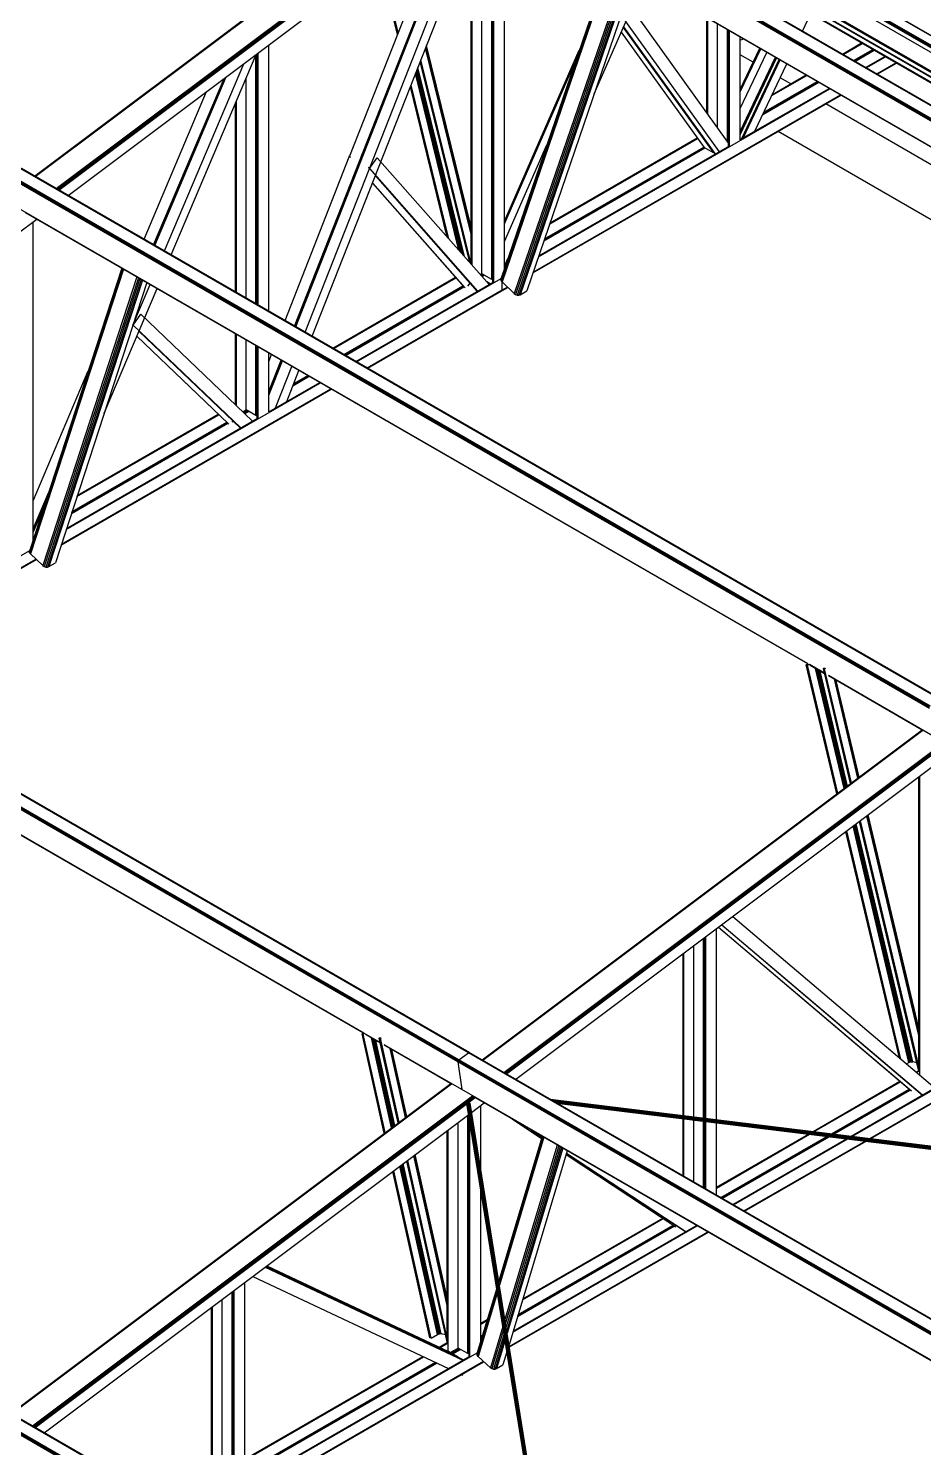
# Model space of a CAD drawing. Header units: millimetres. Extents: x 357 to 945, y 547 to 720.
# Drawn here: x 582.335 to 584.987, y 657.867 to 662.074 of the extents above; entities that cross this region are included whole.
import ezdxf

# ---------------------------------------------------------------- set-up
doc = ezdxf.new("R2010")
doc.units = ezdxf.units.MM
doc.layers.add('PLANTA-VIS', color=7, linetype='Continuous')

msp = doc.modelspace()

# ---------------------------------------------------------------- linework, layer by layer
at = {"layer": 'PLANTA-VIS', "extrusion": (6.79673e-13, 0.816497, 0.57735)}
for p, q in [((586.49998, 661.15553), (583.77762, 662.72729)), ((586.50045, 661.15731), (583.77809, 662.72906)), ((586.50138, 661.15902), (583.77902, 662.73078)), ((586.50263, 661.16042), (583.78027, 662.73217)), ((586.50401, 661.16129), (583.78165, 662.73304)), ((586.53197, 661.17257), (583.80961, 662.74432)), ((586.53327, 661.17278), (583.81091, 662.74453)), ((586.53429, 661.1723), (583.81193, 662.74405)), ((586.4984, 661.14251), (583.77604, 662.71427)), ((586.34767, 661.07102), (583.6253, 662.64278)), ((586.34904, 661.07175), (583.62668, 662.6435)), ((586.35029, 661.07179), (583.62793, 662.64354)), ((586.31673, 661.04365), (583.59437, 662.61541)), ((586.31679, 661.04528), (583.59443, 662.61703)), ((586.31738, 661.04706), (583.59502, 662.61882)), ((586.3184, 661.04872), (583.59604, 662.62048)), ((586.3197, 661.05001), (583.59734, 662.62177)), ((582.35358, 661.63626), (583.57285, 662.55138)), ((582.35415, 661.63593), (583.5736, 662.55119)), ((582.35549, 661.63515), (583.57511, 662.55055)), ((582.41772, 661.59923), (583.63734, 662.51462)), ((586.32832, 660.96153), (583.60596, 662.53329)), ((582.41962, 661.59813), (583.63907, 662.51339)), ((582.42181, 661.59686), (583.64108, 662.51199)), ((582.42393, 661.59564), (583.64317, 662.51074)), ((582.42569, 661.59462), (583.64492, 662.50973)), ((582.45305, 661.57883), (583.67228, 662.49393)), ((583.15544, 661.1733), (583.67382, 662.49304)), ((583.17611, 661.16137), (583.69449, 662.48111)), ((586.29566, 660.97942), (583.63954, 662.51293)), ((586.29518, 660.9796), (583.64179, 662.51154)), ((583.70758, 661.32988), (583.70758, 662.47356)), ((583.7104, 661.33151), (583.7104, 662.47192)), ((583.12362, 661.19167), (583.6196, 662.45439)), ((583.12569, 661.19048), (583.6232, 662.45709)), ((583.12716, 661.18963), (583.62576, 662.45901)), ((583.67858, 661.34662), (583.67858, 662.44062)), ((583.71111, 661.32099), (583.71111, 662.47151)), ((583.71394, 661.32221), (583.71394, 662.46988)), ((583.74576, 661.36269), (583.74576, 662.45151)), ((583.28691, 661.69573), (583.5704, 662.41746)), ((586.48997, 661.07305), (584.20177, 662.39414)), ((586.49172, 661.07376), (584.20353, 662.39485)), ((586.48585, 661.09003), (584.22381, 662.39602)), ((586.48675, 661.09035), (584.2239, 662.39681)), ((586.48794, 661.09072), (584.22402, 662.39779)), ((586.52137, 661.07254), (584.22415, 662.39884)), ((586.52161, 661.07343), (584.22426, 662.3998)), ((583.64676, 661.37505), (583.64676, 662.35961)), ((583.64959, 661.37184), (583.64959, 662.36681)), ((586.48839, 661.06003), (584.2002, 662.38112)), ((586.03799, 661.31856), (584.20026, 662.37957)), ((586.03721, 661.31824), (584.20085, 662.37847)), ((583.42854, 662.05631), (583.37578, 662.27139)), ((583.43051, 662.06132), (583.37848, 662.27342)), ((584.05324, 662.26079), (583.73467, 661.32994)), ((584.05387, 662.25631), (583.73551, 661.32608)), ((584.0532, 662.26104), (583.73576, 661.33347)), ((584.05692, 662.2539), (583.73816, 661.32247)), ((584.10226, 662.24568), (583.77442, 661.28772)), ((584.10643, 662.24328), (583.77846, 661.28492)), ((584.11091, 662.24069), (583.78328, 661.28336)), ((584.115, 662.23833), (583.78815, 661.28327)), ((584.1181, 662.23654), (583.79234, 661.28467)), ((584.13089, 662.22916), (583.81143, 661.29569)), ((584.10573, 662.15564), (584.40938, 661.7332)), ((584.01153, 661.88037), (584.11141, 662.10907)), ((584.09077, 662.11191), (584.3812, 661.70786)), ((584.34503, 661.82272), (584.34503, 662.10552)), ((584.34786, 661.81879), (584.34786, 662.10389)), ((584.62811, 662.06609), (584.65254, 662.11768)), ((583.46455, 662.04861), (583.46386, 662.05143)), ((583.46606, 662.05244), (583.46537, 662.05526)), ((583.47306, 662.07026), (583.47236, 662.07308)), ((584.09109, 662.06254), (584.33655, 661.72105)), ((584.09734, 662.07686), (584.36484, 661.70472)), ((584.09813, 662.07865), (584.36837, 661.70268)), ((584.37685, 661.77845), (584.37685, 662.08715)), ((584.40584, 661.73812), (584.40584, 662.07041)), ((584.40867, 661.73466), (584.40867, 662.06878)), ((584.40938, 661.72413), (584.40938, 662.06837)), ((584.41221, 661.72536), (584.41221, 662.06674)), ((583.04749, 661.23562), (583.04749, 662.02499)), ((583.45893, 662.0343), (583.45824, 662.03712)), ((583.4607, 662.03879), (583.46001, 662.04162)), ((583.46267, 662.0438), (583.46197, 662.04663)), ((583.64676, 661.46398), (583.51153, 662.01531)), ((583.64676, 661.47779), (583.51361, 662.02062)), ((583.64676, 661.48436), (583.5146, 662.02314)), ((583.74576, 661.50261), (583.967, 662.00915)), ((584.40867, 662.03464), (584.40938, 662.03505)), ((584.40938, 662.02995), (584.40867, 662.02976)), ((584.40938, 662.01602), (584.40867, 662.01643)), ((584.44403, 661.74373), (584.44403, 662.04837)), ((584.45483, 662.04213), (584.44403, 662.03923)), ((584.44403, 661.89333), (584.50169, 662.01508)), ((584.44403, 661.88573), (584.50452, 662.01344)), ((584.74629, 661.99785), (584.8032, 662.0307)), ((584.74842, 661.99663), (584.80532, 662.02948)), ((584.77953, 661.97867), (584.83643, 662.01152)), ((584.7805, 661.9781), (584.83741, 662.01095)), ((584.78166, 661.97744), (584.83856, 662.01029)), ((584.7828, 661.97677), (584.8397, 662.00963)), ((582.73791, 661.41436), (582.97292, 661.96902)), ((582.75836, 661.40255), (583.01024, 661.99703)), ((583.00931, 661.25767), (583.00931, 661.99484)), ((583.01214, 661.25604), (583.01214, 661.99845)), ((583.01284, 661.25563), (583.01284, 661.99898)), ((583.01567, 661.254), (583.01567, 662.00111)), ((583.44355, 661.99513), (583.44286, 661.99796)), ((583.44552, 662.00014), (583.44482, 662.00297)), ((583.64236, 661.38004), (583.49614, 661.97614)), ((583.64676, 661.37513), (583.49811, 661.98115)), ((583.74576, 661.4945), (583.95418, 661.97169)), ((584.44403, 661.83685), (584.52269, 662.00295)), ((584.48222, 661.97397), (584.44403, 661.99602)), ((584.44403, 661.7684), (584.54815, 661.98825)), ((584.44403, 661.76297), (584.55017, 661.98708)), ((584.44403, 661.7589), (584.55168, 661.98621)), ((584.44716, 661.74595), (584.55896, 661.98201)), ((584.45212, 661.74881), (584.56179, 661.98037)), ((584.48753, 661.76925), (584.58199, 661.96871)), ((584.78377, 661.97622), (584.84067, 662.00907)), ((584.81488, 661.95825), (584.87179, 661.9911)), ((584.81701, 661.95703), (584.87391, 661.98988)), ((584.84812, 661.93907), (584.90502, 661.97192)), ((584.84942, 661.93831), (584.90632, 661.97117)), ((584.84988, 661.93805), (584.90678, 661.9709)), ((582.70609, 661.43273), (582.91485, 661.92543)), ((582.70814, 661.43155), (582.91858, 661.92823)), ((582.70963, 661.43069), (582.9213, 661.93027)), ((582.98032, 661.27441), (582.98032, 661.92641)), ((583.61057, 661.41613), (583.48202, 661.94019)), ((583.61454, 661.41161), (583.48379, 661.94468)), ((583.61897, 661.40659), (583.48575, 661.94969)), ((583.62322, 661.40177), (583.48764, 661.9545)), ((583.62661, 661.39792), (583.48914, 661.95832)), ((584.53222, 661.9451), (584.5307, 661.94598)), ((584.53755, 661.87489), (584.64103, 661.93463)), ((584.53915, 661.87826), (584.63891, 661.93585)), ((584.59357, 661.90968), (584.56252, 661.92761)), ((582.67781, 661.44906), (582.86323, 661.88669)), ((583.57594, 661.45543), (583.46664, 661.90102)), ((583.58037, 661.4504), (583.4686, 661.90603)), ((583.84588, 661.39635), (584.70962, 661.89503)), ((584.44403, 661.74414), (584.7075, 661.89625)), ((584.51094, 661.8187), (584.67638, 661.91421)), ((584.51167, 661.82024), (584.67541, 661.91477)), ((584.51253, 661.82206), (584.67427, 661.91544)), ((584.5134, 661.82389), (584.67312, 661.9161)), ((584.51414, 661.82544), (584.67214, 661.91666)), ((582.9485, 661.29278), (582.9485, 661.85131)), ((582.95133, 661.29115), (582.95133, 661.85799)), ((583.82969, 661.34904), (584.74249, 661.87605)), ((583.82991, 661.3497), (584.74203, 661.87631)), ((583.83055, 661.35157), (584.74073, 661.87706)), ((584.40938, 661.85272), (584.40867, 661.85313)), ((584.48178, 661.84269), (584.48444, 661.84422)), ((584.48338, 661.84606), (584.48603, 661.84759)), ((585.17072, 661.57646), (584.69716, 661.84988)), ((584.40867, 661.81868), (584.40938, 661.82017)), ((584.40867, 661.81107), (584.40938, 661.81257)), ((584.40867, 661.7622), (584.40938, 661.76369)), ((584.40938, 661.75884), (584.40867, 661.75925)), ((584.45517, 661.7865), (584.45783, 661.78803)), ((584.4559, 661.78804), (584.45855, 661.78957)), ((584.45676, 661.78986), (584.45942, 661.79139)), ((584.45763, 661.79169), (584.46028, 661.79322)), ((584.45837, 661.79324), (584.46102, 661.79477)), ((585.17072, 661.41316), (584.55574, 661.76823)), ((583.74576, 661.44192), (583.87104, 661.72876)), ((583.84692, 661.3994), (584.41185, 661.72556)), ((583.86224, 661.44417), (584.33919, 661.71953)), ((583.86272, 661.44557), (584.33822, 661.72009)), ((583.86329, 661.44721), (584.33707, 661.72075)), ((583.86385, 661.44887), (584.33618, 661.72157)), ((583.86433, 661.45028), (584.33561, 661.72237)), ((583.87966, 661.49505), (584.31736, 661.74776)), ((583.8807, 661.4981), (584.31611, 661.74949)), ((584.36484, 661.70472), (584.33655, 661.72105)), ((584.40843, 661.73452), (584.40867, 661.73466)), ((583.09534, 661.208), (583.28576, 661.69281)), ((583.28521, 661.69343), (583.28691, 661.69573)), ((583.28521, 661.69343), (583.28576, 661.69281)), ((583.28804, 661.6918), (583.28521, 661.69343)), ((583.28804, 661.6918), (583.28974, 661.6941)), ((583.28804, 661.6918), (583.28859, 661.69117)), ((583.32623, 661.70104), (583.32748, 661.69962)), ((583.33075, 661.70795), (583.32928, 661.7088)), ((583.3322, 661.71165), (583.33073, 661.7125)), ((583.34532, 661.65873), (583.36877, 661.69054)), ((583.36877, 661.69054), (583.70003, 661.31459)), ((584.36484, 661.70472), (584.36593, 661.70609)), ((584.3703, 661.70157), (584.36837, 661.70268)), ((585.00417, 660.06008), (582.28181, 661.63184)), ((585.00476, 660.06187), (582.2824, 661.63362)), ((585.00577, 660.06352), (582.28341, 661.63528)), ((585.00708, 660.06481), (582.28471, 661.63657)), ((585.03504, 660.08583), (582.31268, 661.65758)), ((585.03642, 660.08655), (582.31406, 661.6583)), ((585.03767, 660.08659), (582.31531, 661.65835)), ((583.31152, 661.66358), (583.31276, 661.66217)), ((583.31195, 661.66467), (583.31319, 661.66326)), ((583.34249, 661.66036), (583.34419, 661.66266)), ((583.34249, 661.66036), (583.34304, 661.65974)), ((583.34532, 661.65873), (583.34249, 661.66036)), ((583.34532, 661.65873), (583.66592, 661.2949)), ((583.36298, 661.63711), (583.665, 661.29436)), ((585.00411, 660.05845), (582.28174, 661.63021)), ((583.3543, 661.61503), (583.62608, 661.3066)), ((583.35473, 661.61612), (583.62891, 661.30496)), ((584.6449, 660.19042), (582.29333, 661.54809)), ((581.05651, 660.53065), (582.35966, 661.50873)), ((584.64406, 660.18993), (582.32692, 661.52773)), ((584.64398, 660.18988), (582.32917, 661.52634)), ((582.34922, 660.55786), (582.34922, 661.5009)), ((583.7104, 661.42166), (583.71111, 661.42328)), ((583.64094, 661.38585), (583.63648, 661.38672)), ((583.7104, 661.41355), (583.71111, 661.41517)), ((583.74576, 661.36894), (583.75564, 661.39157)), ((582.61175, 661.36319), (582.33804, 660.52337)), ((582.61352, 661.36217), (582.33889, 660.51954)), ((582.61171, 661.36322), (582.33913, 660.52688)), ((582.61674, 661.36031), (582.34155, 660.51597)), ((582.65679, 661.33719), (582.37795, 660.48164)), ((583.23678, 661.12634), (583.60009, 661.33609)), ((583.6741, 661.34403), (583.67858, 661.34662)), ((583.67619, 661.34165), (583.68169, 661.34483)), ((583.67685, 661.34091), (583.68266, 661.34426)), ((583.67763, 661.34002), (583.68382, 661.3436)), ((583.6784, 661.33915), (583.68496, 661.34294)), ((583.70758, 661.32988), (583.67858, 661.34662)), ((583.67905, 661.33841), (583.68593, 661.34238)), ((583.7104, 661.36097), (583.71111, 661.36259)), ((583.71111, 661.35495), (583.7104, 661.35536)), ((583.74576, 661.36311), (583.74643, 661.36464)), ((582.66096, 661.33478), (582.38201, 660.47889)), ((582.66545, 661.33219), (582.38684, 660.47735)), ((582.66958, 661.3298), (582.39172, 660.47728)), ((582.67271, 661.32799), (582.39591, 660.47868)), ((582.68576, 661.32046), (582.415, 660.48971)), ((582.5597, 660.93368), (582.71614, 661.30292)), ((582.64454, 661.194), (582.69569, 661.31473)), ((583.23891, 661.12511), (583.60152, 661.33447)), ((583.27002, 661.10715), (583.6225, 661.31066)), ((583.27099, 661.10659), (583.62316, 661.30991)), ((583.27215, 661.10592), (583.62394, 661.30903)), ((583.27329, 661.10526), (583.62471, 661.30815)), ((583.27426, 661.1047), (583.62536, 661.30741)), ((583.30537, 661.08674), (583.71359, 661.32242)), ((583.3075, 661.08551), (583.7355, 661.33262)), ((583.33861, 661.06755), (583.73883, 661.29862)), ((583.33991, 661.0668), (583.73851, 661.29693)), ((583.34037, 661.06653), (583.73759, 661.29587)), ((583.63686, 661.30955), (583.64358, 661.31867)), ((583.64262, 661.31737), (583.64401, 661.31818)), ((583.70347, 661.31658), (583.69291, 661.32268)), ((583.70347, 661.31658), (583.69291, 661.32268)), ((583.70758, 661.32988), (583.7104, 661.33151)), ((583.73467, 661.32994), (583.73576, 661.33347)), ((583.73551, 661.32608), (583.73467, 661.32994)), ((583.73816, 661.32247), (583.73551, 661.32608)), ((583.73759, 661.29587), (583.75527, 661.30607)), ((583.73851, 661.29693), (583.73759, 661.29587)), ((583.73851, 661.29693), (583.73759, 661.29587)), ((583.77442, 661.28772), (583.73816, 661.32247)), ((583.73851, 661.29693), (583.75492, 661.30641)), ((583.73883, 661.29862), (583.73851, 661.29693)), ((583.73883, 661.29862), (583.73851, 661.29693)), ((583.73883, 661.29862), (583.73883, 661.32183)), ((583.73883, 661.29862), (583.73883, 661.32183)), ((583.73883, 661.29862), (583.75394, 661.30734)), ((583.79234, 661.28467), (583.81143, 661.29569)), ((583.77442, 661.28772), (583.77846, 661.28492)), ((583.77846, 661.28492), (583.78328, 661.28336)), ((583.78328, 661.28336), (583.78815, 661.28327)), ((583.78815, 661.28327), (583.79234, 661.28467)), ((582.6455, 661.1943), (582.6681, 661.22699)), ((582.6681, 661.22699), (582.99936, 660.91006)), ((582.6455, 661.1943), (582.96396, 660.88962)), ((582.6627, 661.17678), (582.96326, 660.88921)), ((582.9485, 660.95872), (582.9485, 661.16877)), ((582.65615, 661.16131), (582.92647, 660.90268)), ((582.65647, 661.16208), (582.9293, 660.90104)), ((582.95133, 660.95602), (582.95133, 661.16714)), ((582.98032, 660.94347), (582.98032, 661.1504)), ((583.00931, 660.92674), (583.00931, 661.13366)), ((583.01214, 660.92837), (583.01214, 661.13203)), ((583.01284, 660.91784), (583.01284, 661.13162)), ((583.01567, 660.91907), (583.01567, 661.12999)), ((583.04749, 660.93744), (583.04749, 661.11162)), ((583.04749, 661.08619), (583.05563, 661.10692)), ((583.04749, 660.99786), (583.08392, 661.09059)), ((583.04749, 660.9914), (583.08598, 661.08939)), ((583.04749, 660.98681), (583.08745, 661.08854)), ((582.34922, 660.67356), (582.51262, 661.05919)), ((583.06749, 660.9494), (583.11574, 661.07221)), ((583.10028, 660.96833), (583.1364, 661.06028)), ((583.11853, 661.01479), (583.16687, 661.04269)), ((583.1191, 661.01624), (583.1659, 661.04325)), ((583.11977, 661.01795), (583.16475, 661.04392)), ((583.12045, 661.01967), (583.1636, 661.04458)), ((583.12102, 661.02113), (583.16262, 661.04514)), ((582.43209, 660.54214), (583.23297, 661.00453)), ((582.4323, 660.54279), (583.23251, 661.00479)), ((582.4329, 660.54464), (583.23121, 661.00554)), ((582.44733, 660.58889), (583.2001, 661.02351)), ((583.04749, 660.93785), (583.19798, 661.02473)), ((583.05928, 661.0214), (583.06161, 661.02275)), ((583.06052, 661.02457), (583.06285, 661.02592)), ((582.94773, 660.95945), (582.9485, 660.95989)), ((583.01214, 660.99618), (583.01284, 660.99798)), ((583.01214, 660.99664), (583.01237, 660.99677)), ((582.44831, 660.59191), (583.01532, 660.91927)), ((582.47912, 660.68645), (582.89906, 660.9289)), ((582.48011, 660.68947), (582.89746, 660.93043)), ((582.97041, 660.93776), (582.98032, 660.94347)), ((582.97275, 660.93552), (582.98342, 660.94168)), ((582.97348, 660.93482), (582.9844, 660.94112)), ((582.97435, 660.93399), (582.98555, 660.94045)), ((582.97521, 660.93316), (582.98669, 660.93979)), ((582.97594, 660.93246), (582.98766, 660.93923)), ((583.00931, 660.92674), (582.98032, 660.94347)), ((583.00931, 660.92674), (583.01214, 660.92837)), ((583.01284, 660.94734), (583.01214, 660.94775)), ((582.46273, 660.63616), (582.92567, 660.90344)), ((582.46318, 660.63754), (582.92494, 660.90414)), ((582.46371, 660.63917), (582.92408, 660.90496)), ((582.46425, 660.64081), (582.92321, 660.90579)), ((582.4647, 660.6422), (582.92248, 660.9065)), ((582.93876, 660.90651), (582.94132, 660.9102)), ((582.34922, 660.59047), (582.39528, 660.69916)), ((582.34922, 660.58445), (582.38678, 660.67309)), ((582.34922, 660.58008), (582.38061, 660.65416)), ((582.36437, 660.6202), (582.36682, 660.62161)), ((582.36574, 660.62344), (582.36819, 660.62486)), ((583.60757, 659.01028), (580.88521, 660.58203)), ((583.60763, 659.0119), (580.88527, 660.58366)), ((583.60822, 659.01369), (580.88586, 660.58544)), ((583.60924, 659.01535), (580.88688, 660.5871)), ((583.61054, 659.01664), (580.88818, 660.58839)), ((583.63851, 659.03765), (580.91614, 660.6094)), ((583.63988, 659.03837), (580.91752, 660.61013)), ((583.64114, 659.03842), (580.91878, 660.61017)), ((583.32857, 659.09593), (580.8968, 660.49991)), ((581.70148, 660.15828), (582.33895, 660.52632)), ((581.73259, 660.14031), (582.35738, 660.50104)), ((581.73389, 660.13956), (582.35837, 660.50011)), ((581.73435, 660.1393), (582.35872, 660.49978)), ((582.33804, 660.52337), (582.33913, 660.52688)), ((582.33889, 660.51954), (582.33804, 660.52337)), ((582.34155, 660.51597), (582.33889, 660.51954)), ((582.37795, 660.48164), (582.34155, 660.51597)), ((583.32773, 659.09545), (580.93039, 660.47956)), ((583.32765, 659.0954), (580.93263, 660.47816)), ((582.37795, 660.48164), (582.38201, 660.47889)), ((582.38201, 660.47889), (582.38684, 660.47735)), ((582.38684, 660.47735), (582.39172, 660.47728)), ((582.39172, 660.47728), (582.39591, 660.47868)), ((582.39591, 660.47868), (582.415, 660.48971)), ((584.63959, 660.18735), (584.64529, 660.19064)), ((584.64297, 660.18664), (584.63959, 660.18735)), ((584.73014, 659.80496), (584.63959, 660.18735)), ((584.64297, 660.18664), (584.6485, 660.18983)), ((584.73286, 659.807), (584.64297, 660.18664)), ((584.69354, 660.16233), (584.64921, 660.18792)), ((584.69381, 660.16121), (584.65009, 660.18645)), ((584.69383, 660.1611), (584.65135, 660.18563)), ((584.75129, 659.82083), (584.66705, 660.17656)), ((584.75372, 659.82265), (584.67037, 660.17465)), ((584.75643, 659.82469), (584.67406, 660.17252)), ((584.75903, 659.82664), (584.67761, 660.17047)), ((584.7611, 659.8282), (584.68044, 660.16883)), ((584.69015, 660.17666), (584.69343, 660.17855)), ((584.69352, 660.17594), (584.69015, 660.17666)), ((584.77092, 659.83557), (584.69015, 660.17666)), ((584.69352, 660.17594), (584.69664, 660.17774)), ((584.77364, 659.83761), (584.69352, 660.17594)), ((585.0157, 659.97633), (584.70484, 660.1558)), ((584.98303, 659.99423), (584.70572, 660.15433)), ((584.98255, 659.99441), (584.70698, 660.15351)), ((584.79207, 659.85144), (584.72268, 660.14444)), ((584.79493, 659.85359), (584.72659, 660.14219)), ((584.79628, 659.8546), (584.72843, 660.14113)), ((583.6794, 659.01632), (584.98258, 659.99443)), ((583.67997, 659.01599), (584.98333, 659.99424)), ((583.68132, 659.01522), (584.98485, 659.99359)), ((583.74354, 658.97929), (585.04707, 659.95767)), ((583.74544, 658.97819), (585.0488, 659.95644)), ((583.74763, 658.97693), (585.05081, 659.95504)), ((583.74976, 658.9757), (585.05291, 659.95379)), ((583.75151, 658.97469), (585.05466, 659.95278)), ((583.77887, 658.95889), (585.05319, 659.91534)), ((584.97259, 658.98295), (584.97259, 659.85484)), ((584.97542, 658.97135), (584.97542, 659.85697)), ((584.97259, 659.08911), (584.81863, 659.73929)), ((584.97259, 659.10334), (584.82149, 659.74143)), ((584.97259, 659.11004), (584.82284, 659.74244)), ((584.9437, 659.00831), (584.77785, 659.70868)), ((584.94628, 659.00948), (584.78028, 659.7105)), ((584.94928, 659.01029), (584.78298, 659.71253)), ((584.95226, 659.01063), (584.78559, 659.71449)), ((584.95475, 659.01044), (584.78766, 659.71604)), ((584.97179, 658.98731), (584.79748, 659.72341)), ((584.97259, 658.99746), (584.8002, 659.72546)), ((584.91549, 659.02224), (584.7567, 659.69281)), ((584.9195, 659.01884), (584.75942, 659.69485)), ((584.37332, 658.83953), (584.37332, 659.40506)), ((584.37918, 659.40946), (584.94805, 658.92633)), ((584.37966, 659.40982), (584.95088, 658.92469)), ((584.38891, 659.41676), (584.98329, 658.91197)), ((584.38939, 659.41712), (584.98383, 658.91228)), ((584.42184, 659.44148), (585.02023, 658.9333)), ((584.33513, 658.84424), (584.33513, 659.3764)), ((584.33796, 658.84389), (584.33796, 659.37852)), ((584.33867, 658.8438), (584.33867, 659.37905)), ((584.3415, 658.84345), (584.3415, 659.38117)), ((584.27432, 658.85173), (584.27432, 659.33076)), ((584.27715, 658.85138), (584.27715, 659.33288)), ((584.30614, 658.84781), (584.30614, 659.35464)), ((583.32379, 659.09317), (583.32941, 659.09642)), ((583.32718, 659.09238), (583.32379, 659.09317)), ((583.38943, 658.79868), (583.32379, 659.09317)), ((583.32718, 659.09238), (583.33264, 659.09553)), ((583.39218, 658.80074), (583.32718, 659.09238)), ((583.37768, 659.06758), (583.33353, 659.09306)), ((583.37792, 659.06647), (583.33438, 659.09161)), ((583.37795, 659.06636), (583.33562, 659.0908)), ((583.41064, 658.8146), (583.35107, 659.08188)), ((583.41307, 658.81643), (583.35433, 659.07999)), ((583.4158, 658.81847), (583.35798, 659.07789)), ((583.41842, 658.82044), (583.36149, 659.07586)), ((583.42051, 658.82201), (583.36429, 659.07424)), ((583.37465, 659.08116), (583.378, 659.08309)), ((583.37804, 659.08036), (583.37465, 659.08116)), ((583.4307, 658.82966), (583.37465, 659.08116)), ((583.37804, 659.08036), (583.38124, 659.0822)), ((583.43345, 658.83172), (583.37804, 659.08036)), ((583.61916, 658.92816), (583.38883, 659.06114)), ((583.5865, 658.94605), (583.38968, 659.05968)), ((583.58602, 658.94623), (583.39092, 659.05887)), ((583.45192, 658.84558), (583.40637, 659.04995)), ((583.45477, 658.84773), (583.4102, 659.04774)), ((583.45611, 658.84873), (583.41199, 659.04671)), ((583.61054, 659.01664), (583.63851, 659.03765)), ((583.61054, 659.01664), (583.63851, 659.03765)), ((583.63851, 659.03765), (583.63988, 659.03837)), ((583.63851, 659.03765), (583.63988, 659.03837)), ((587.10333, 657.03723), (583.63851, 659.03765)), ((583.63988, 659.03837), (583.64114, 659.03842)), ((583.63988, 659.03837), (583.64114, 659.03842)), ((587.10471, 657.03795), (583.63988, 659.03837)), ((587.10596, 657.038), (583.64114, 659.03842)), ((583.60757, 659.01028), (583.60763, 659.0119)), ((583.60757, 659.01028), (583.60763, 659.0119)), ((587.07239, 657.00986), (583.60757, 659.01028)), ((583.60757, 659.01028), (583.61916, 658.92816)), ((583.60757, 659.01028), (583.61916, 658.92816)), ((583.60763, 659.0119), (583.60822, 659.01369)), ((583.60763, 659.0119), (583.60822, 659.01369)), ((587.07246, 657.01149), (583.60763, 659.0119)), ((583.60822, 659.01369), (583.60924, 659.01535)), ((583.60822, 659.01369), (583.60924, 659.01535)), ((587.07304, 657.01327), (583.60822, 659.01369)), ((583.60924, 659.01535), (583.61054, 659.01664)), ((583.60924, 659.01535), (583.61054, 659.01664)), ((587.07406, 657.01493), (583.60924, 659.01535)), ((587.07536, 657.01622), (583.61054, 659.01664)), ((584.93667, 659.00426), (584.9437, 659.00831)), ((584.9437, 659.00831), (584.94628, 659.00948)), ((584.94628, 659.00948), (584.94928, 659.01029)), ((584.94928, 659.01029), (584.95226, 659.01063)), ((584.95226, 659.01063), (584.95475, 659.01044)), ((584.96692, 659.00786), (584.95475, 659.01044)), ((584.96471, 658.98044), (584.97259, 658.98499)), ((584.96643, 658.97899), (584.97294, 658.98275)), ((584.97259, 658.98714), (584.97179, 658.98731)), ((582.28287, 657.96814), (583.58605, 658.94625)), ((582.28344, 657.96782), (583.5868, 658.94606)), ((582.28478, 657.96704), (583.58831, 658.94542)), ((584.65956, 658.80426), (584.91686, 658.95282)), ((584.66305, 658.80383), (584.91858, 658.95136)), ((584.77261, 658.79033), (585.03941, 658.94437)), ((584.77611, 658.7899), (585.06131, 658.95457)), ((582.347, 657.93112), (583.65054, 658.90949)), ((582.34891, 657.93002), (583.65227, 658.90826)), ((582.3511, 657.92875), (583.65428, 658.90686)), ((582.35322, 657.92753), (583.65637, 658.90561)), ((582.35498, 657.92651), (583.65812, 658.9046)), ((586.01557, 657.54459), (583.61916, 658.92816)), ((583.61916, 658.92816), (583.61943, 658.92745)), ((583.61916, 658.92816), (583.61943, 658.92745)), ((586.01474, 657.5441), (583.65275, 658.9078)), ((586.01465, 657.54406), (583.65499, 658.90641)), ((583.88042, 658.90027), (585.66951, 658.67982)), ((583.88058, 658.90018), (585.67021, 658.67966)), ((583.8809, 658.89999), (585.67097, 658.67942)), ((583.88138, 658.89971), (585.67179, 658.6791)), ((583.88201, 658.89935), (585.67266, 658.67871)), ((583.88279, 658.8989), (585.67357, 658.67824)), ((583.88369, 658.89838), (587.65677, 658.43347)), ((583.88471, 658.89779), (585.67336, 658.6774)), ((583.88582, 658.89715), (585.67292, 658.67694)), ((583.88702, 658.89645), (585.6725, 658.67645)), ((584.71434, 658.79751), (584.94376, 658.92997)), ((584.71594, 658.79732), (584.94455, 658.9293)), ((584.71784, 658.79708), (584.94548, 658.92851)), ((584.71973, 658.79685), (584.94641, 658.92772)), ((584.72133, 658.79665), (584.94719, 658.92706)), ((584.82739, 658.78358), (585.07975, 658.92928)), ((584.82953, 658.78332), (585.08073, 658.92835)), ((584.83029, 658.78323), (585.08108, 658.92802)), ((582.38234, 657.91072), (583.63949, 658.85428)), ((583.88356, 657.339), (583.63518, 658.88131)), ((583.88367, 657.339), (583.63521, 658.88182)), ((583.88352, 657.339), (583.63521, 658.88084)), ((583.88386, 657.33901), (583.63531, 658.88237)), ((583.88412, 657.33901), (583.63548, 658.88294)), ((583.88445, 657.33902), (583.63571, 658.88354)), ((583.88484, 657.33902), (583.63601, 658.88414)), ((583.88528, 657.33903), (583.63635, 658.88474)), ((583.88578, 657.33898), (583.63675, 658.88533)), ((583.88633, 657.33887), (583.63719, 658.88591)), ((583.88693, 657.33867), (583.63767, 658.88645)), ((583.88756, 657.33841), (583.63817, 658.88696)), ((583.88821, 657.33808), (583.6387, 658.88742)), ((583.94157, 657.01049), (583.63924, 658.88783)), ((583.88936, 657.33841), (583.63978, 658.88818)), ((583.8899, 657.33869), (583.64032, 658.88847)), ((583.89043, 657.33891), (583.64085, 658.88869)), ((583.89094, 657.33906), (583.64136, 658.88883)), ((583.89141, 657.33913), (583.64183, 658.8889)), ((583.89185, 657.33914), (583.64227, 658.8889)), ((583.89223, 657.33914), (583.64267, 658.88882)), ((583.89256, 657.33915), (583.64302, 658.88867)), ((583.89281, 657.33915), (583.64331, 658.88844)), ((583.89299, 657.33916), (583.64354, 658.88815)), ((583.8931, 657.33916), (583.64371, 658.88779)), ((583.89314, 657.33916), (583.64381, 658.88737)), ((583.6481, 658.86074), (583.68549, 658.8888)), ((583.67505, 658.69338), (583.67505, 658.88097)), ((583.88828, 658.89573), (585.67212, 658.67593)), ((583.88958, 658.89498), (585.67177, 658.67538)), ((583.89091, 658.89421), (585.67147, 658.67481)), ((583.89223, 658.89345), (585.67121, 658.67424)), ((583.89354, 658.89269), (585.67101, 658.67368)), ((583.8948, 658.89196), (585.67086, 658.67312)), ((583.896, 658.89127), (585.67077, 658.67258)), ((583.89713, 658.89062), (585.67074, 658.67208)), ((583.89816, 658.89003), (585.67077, 658.67161)), ((583.89907, 658.8895), (585.67086, 658.67118)), ((583.89986, 658.88904), (585.67101, 658.67081)), ((583.9005, 658.88867), (585.67116, 658.67049)), ((583.901, 658.88839), (585.67128, 658.67025)), ((583.90133, 658.88819), (585.67136, 658.67009)), ((583.90151, 658.88809), (585.67141, 658.67)), ((583.90151, 658.88809), (585.6714, 658.67001)), ((583.60787, 658.16228), (583.60787, 658.83055)), ((583.63687, 658.14554), (583.63687, 658.85231)), ((583.63969, 658.14718), (583.63969, 658.85302)), ((583.6404, 658.13665), (583.6404, 658.84863)), ((583.64323, 658.13788), (583.64323, 658.83106)), ((583.76789, 658.84122), (583.8554, 658.78359)), ((583.77072, 658.83959), (583.85546, 658.78378)), ((584.27432, 658.67285), (584.27432, 658.84215)), ((584.27715, 658.67121), (584.27715, 658.8418)), ((584.30614, 658.65447), (584.30614, 658.83823)), ((584.33513, 658.63774), (584.33513, 658.83466)), ((584.33796, 658.6361), (584.33796, 658.83431)), ((584.33867, 658.6357), (584.33867, 658.83422)), ((584.3415, 658.63406), (584.3415, 658.83387)), ((584.37332, 658.61569), (584.37332, 658.82995)), ((583.57605, 658.17666), (583.57605, 658.80667)), ((583.57888, 658.15235), (583.57888, 658.80879)), ((583.85722, 658.78965), (583.72858, 658.36098)), ((583.85893, 658.78867), (583.72928, 658.35664)), ((583.8621, 658.78683), (583.73058, 658.34857)), ((583.82517, 658.80815), (583.85657, 658.78748)), ((583.828, 658.80652), (583.85663, 658.78767)), ((584.37332, 658.639), (584.64588, 658.79637)), ((584.37332, 658.63655), (584.64938, 658.79594)), ((584.38636, 658.60816), (584.70066, 658.78962)), ((584.38734, 658.6076), (584.70227, 658.78942)), ((584.38849, 658.60693), (584.70417, 658.78919)), ((584.38964, 658.60627), (584.70605, 658.78895)), ((584.39061, 658.60571), (584.70765, 658.78876)), ((584.42172, 658.58775), (584.75893, 658.78244)), ((584.42384, 658.58652), (584.76243, 658.78201)), ((584.45495, 658.56856), (584.81371, 658.77569)), ((584.45625, 658.56781), (584.81585, 658.77542)), ((584.45671, 658.56754), (584.81661, 658.77533)), ((583.57605, 658.28856), (583.47713, 658.73242)), ((583.57605, 658.30354), (583.47999, 658.73457)), ((583.57605, 658.31054), (583.48133, 658.73557)), ((583.90192, 658.76385), (583.74689, 658.24726)), ((583.90608, 658.76144), (583.7486, 658.23668)), ((583.91059, 658.75884), (583.75045, 658.2252)), ((583.91477, 658.75643), (583.75216, 658.21456)), ((583.91798, 658.75457), (583.75348, 658.20639)), ((583.93143, 658.7468), (583.75899, 658.17216)), ((583.9281, 658.73571), (584.25031, 658.52349)), ((583.92816, 658.7359), (584.25314, 658.52185)), ((583.92927, 658.73959), (584.28216, 658.50717)), ((583.92933, 658.73978), (584.28234, 658.50728)), ((583.52793, 658.19162), (583.4174, 658.68758)), ((583.54702, 658.20264), (583.43586, 658.70144)), ((583.5496, 658.2038), (583.43829, 658.70327)), ((583.55261, 658.20457), (583.44102, 658.70531)), ((583.5556, 658.20487), (583.44364, 658.70728)), ((583.5581, 658.20462), (583.44573, 658.70885)), ((583.5754, 658.1804), (583.45592, 658.7165)), ((583.57605, 658.19188), (583.45867, 658.71857)), ((583.52453, 658.19242), (583.41464, 658.68552)), ((583.67505, 658.1826), (583.67505, 658.63348)), ((583.77006, 658.20906), (584.31644, 658.52452)), ((583.77095, 658.21203), (584.31432, 658.52574)), ((583.78399, 658.25548), (584.24932, 658.52414)), ((583.7844, 658.25683), (584.24842, 658.52474)), ((583.78488, 658.25843), (584.24735, 658.52544)), ((583.78536, 658.26004), (584.24627, 658.52615)), ((583.78577, 658.26141), (584.24536, 658.52675)), ((583.79881, 658.30486), (584.21629, 658.54589)), ((583.7997, 658.30782), (584.21431, 658.5472)), ((583.75979, 658.1672), (584.34756, 658.50655)), ((583.76001, 658.16583), (584.34886, 658.5058)), ((583.76009, 658.16534), (584.34932, 658.50554)), ((584.31621, 658.48497), (584.31495, 658.4857)), ((584.31504, 658.48574), (584.31621, 658.48497)), ((584.31621, 658.48497), (584.31756, 658.4872)), ((583.0363, 658.40155), (583.62164, 658.12582)), ((583.03876, 658.4034), (583.61152, 658.13359)), ((583.03907, 658.40363), (583.60798, 658.13564)), ((583.04153, 658.40548), (583.5797, 658.15197)), ((582.97678, 657.7531), (582.97678, 658.35688)), ((583.00019, 658.37445), (583.57956, 658.10153)), ((582.9386, 657.7424), (582.9386, 658.32822)), ((582.94143, 657.74403), (582.94143, 658.33034)), ((582.94213, 657.73351), (582.94213, 658.33087)), ((582.94496, 657.73473), (582.94496, 658.333)), ((583.7223, 658.34006), (583.66372, 658.14485)), ((583.723, 658.33572), (583.66459, 658.14108)), ((583.7243, 658.32765), (583.66726, 658.13758)), ((582.87779, 657.77352), (582.87779, 658.28258)), ((582.88061, 657.7424), (582.88061, 658.2847)), ((582.90961, 657.75914), (582.90961, 658.30646)), ((583.67505, 658.23586), (583.69438, 658.24702)), ((583.67505, 658.23341), (583.69349, 658.24406)), ((583.74062, 658.22634), (583.70389, 658.10394)), ((583.52793, 658.19162), (583.52453, 658.19242)), ((583.52793, 658.19162), (583.54702, 658.20264)), ((583.54702, 658.20264), (583.5496, 658.2038)), ((583.5496, 658.2038), (583.55261, 658.20457)), ((583.55261, 658.20457), (583.5556, 658.20487)), ((583.5556, 658.20487), (583.5581, 658.20462)), ((583.57066, 658.20166), (583.5581, 658.20462)), ((583.63969, 658.21544), (583.6404, 658.21585)), ((583.63969, 658.213), (583.6404, 658.2134)), ((583.67505, 658.19748), (583.68045, 658.2006)), ((583.67505, 658.19635), (583.68004, 658.19924)), ((583.67505, 658.19502), (583.67956, 658.19763)), ((583.67505, 658.1937), (583.67908, 658.19603)), ((583.67505, 658.19258), (583.67867, 658.19468)), ((583.74232, 658.21576), (583.70796, 658.10125)), ((583.74417, 658.20428), (583.71281, 658.09977)), ((583.74588, 658.19364), (583.7177, 658.09974)), ((583.7472, 658.18547), (583.7219, 658.10116)), ((582.81782, 657.65929), (583.66474, 658.14826)), ((583.55219, 658.16492), (583.57605, 658.1787)), ((583.55453, 658.16382), (583.57641, 658.17646)), ((583.57605, 658.18024), (583.5754, 658.1804)), ((583.60798, 658.13564), (583.5797, 658.15197)), ((583.58485, 658.14899), (583.60787, 658.16228)), ((583.58795, 658.1472), (583.61098, 658.16049)), ((583.58893, 658.14663), (583.61195, 658.15993)), ((583.59008, 658.14597), (583.61311, 658.15926)), ((583.59123, 658.14531), (583.61425, 658.1586)), ((583.5922, 658.14475), (583.61522, 658.15804)), ((583.63687, 658.14554), (583.60787, 658.16228)), ((583.63687, 658.14554), (583.63969, 658.14718)), ((583.63969, 658.17707), (583.6404, 658.17748)), ((583.63969, 658.17594), (583.6404, 658.17635)), ((583.63969, 658.17461), (583.6404, 658.17502)), ((583.63969, 658.17329), (583.6404, 658.1737)), ((583.63969, 658.17217), (583.6404, 658.17258)), ((583.66459, 658.14108), (583.66372, 658.14485)), ((583.66726, 658.13758), (583.66459, 658.14108)), ((583.75271, 658.15124), (583.74099, 658.11218)), ((582.84894, 657.64133), (583.68317, 658.12297)), ((582.85024, 657.64057), (583.68417, 658.12205)), ((582.8507, 657.64031), (583.68453, 658.12172)), ((582.97678, 657.75351), (583.64288, 658.13808)), ((582.97678, 657.83271), (583.50402, 658.13711)), ((582.97678, 657.83026), (583.50636, 658.13601)), ((582.97678, 657.79434), (583.54062, 658.11987)), ((582.97678, 657.79321), (583.5417, 658.11937)), ((582.97678, 657.79188), (583.54297, 658.11877)), ((582.97678, 657.79056), (583.54423, 658.11817)), ((582.97678, 657.78944), (583.5453, 658.11767)), ((583.60782, 658.13534), (583.60798, 658.13564)), ((583.62331, 658.12679), (583.61152, 658.13359)), ((583.70389, 658.10394), (583.66726, 658.13758)), ((583.70389, 658.10394), (583.70796, 658.10125)), ((583.70796, 658.10125), (583.71281, 658.09977)), ((583.71281, 658.09977), (583.7177, 658.09974)), ((583.7177, 658.09974), (583.7219, 658.10116)), ((583.7219, 658.10116), (583.74099, 658.11218)), ((583.61811, 658.08337), (583.62079, 658.08211)), ((583.62079, 658.08211), (583.62299, 658.08619)), ((585.70679, 655.98905), (582.24197, 657.98947)), ((585.70817, 655.98978), (582.24335, 657.99019)), ((585.70942, 655.98982), (582.2446, 657.99024)), ((585.67586, 655.96168), (582.21103, 657.9621)), ((585.67592, 655.96331), (582.2111, 657.96373)), ((585.67651, 655.96509), (582.21168, 657.96551)), ((585.67753, 655.96675), (582.2127, 657.96717)), ((585.67883, 655.96804), (582.214, 657.96846))]:
    msp.add_line(p, q, dxfattribs=at)

doc.saveas('drawing.dxf')
